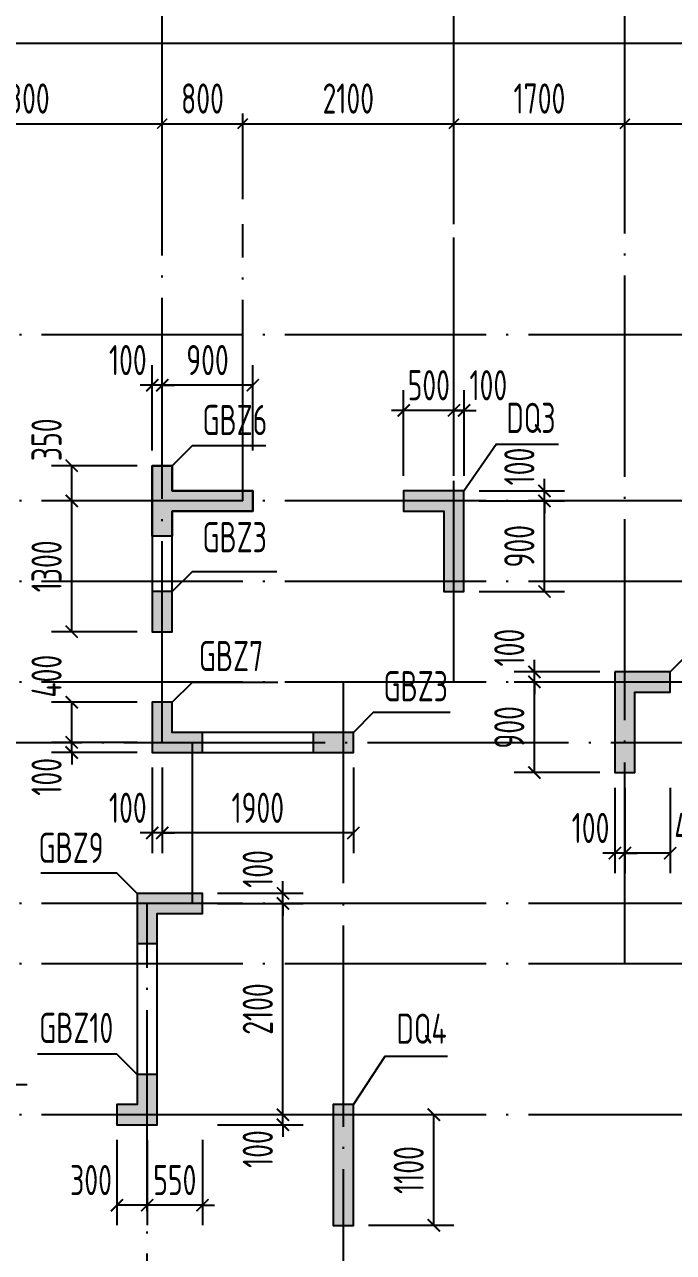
# Model space of a CAD drawing. Extents: x -461650 to 361314, y 245336 to 769729.
# Drawn here: x -112905 to -106454, y 506213 to 518417 of the extents above; entities that cross this region are included whole.
import ezdxf
from ezdxf.enums import TextEntityAlignment as Align

# ---------------------------------------------------------------- set-up
doc = ezdxf.new("R2010")
doc.units = 0
doc.header["$LTSCALE"] = 1000
doc.linetypes.add('DOTE', pattern=[2.42, 2, -0.2, 0.02, -0.2])
doc.layers.get('0').update_dxf_attribs({"linetype": 'CONTINUOUS'})
doc.layers.get('DEFPOINTS').update_dxf_attribs({"linetype": 'CONTINUOUS'})
for name, color, linetype in [('A-AXIS', 1, 'CONTINUOUS'), ('A-DOTE', 10, 'DOTE'), ('S-Q墙实线', 6, 'CONTINUOUS'), ('S-Q墙标注', 3, 'CONTINUOUS'), ('S-X详图填充', 252, 'CONTINUOUS'), ('S-X详图实线', 4, 'CONTINUOUS'), ('S-Y一般标注', 3, 'CONTINUOUS'), ('S-Z柱编号', 6, 'CONTINUOUS')]:
    doc.layers.add(name, color=color, linetype=linetype)
doc.styles.add('TSSD_DIMENSION', font='Tssdeng.shx', dxfattribs={"width": 0.7, "bigfont": 'tssdchn.shx'})
doc.styles.add('TSSD_REIN', font='tssdeng.shx', dxfattribs={"width": 0.7, "height": 300, "bigfont": 'tssdchn.shx'})
doc.styles.add('结构文字', font='zstxt.shx', dxfattribs={"width": 0.7, "bigfont": 'zshz.shx'})
doc.dimstyles.new('STRUCK', dxfattribs={"dimtxt": 400, "dimasz": 121, "dimexe": 200, "dimexo": 150, "dimgap": 115, "dimtad": 1, "dimdec": 0, "dimdsep": 46, "dimtxsty": '结构文字', "dimblk": 'ARCHTICK', "dimcen": 400, "dimclrd": 3, "dimclre": 3, "dimclrt": 7, "dimadec": 0, "dimazin": 0, "dimtfac": 1, "dimtdec": 0, "dimtix": 1, "dimtmove": 2, "dimatfit": 3, "dimldrblk": '_DIMX', "dimfxl": 0, "dimtolj": 1, "dimtzin": 0, "dimarcsym": 0})
doc.dimstyles.new('TSSD_100_100', dxfattribs={"dimtxt": 300, "dimasz": 100, "dimexe": 100, "dimexo": 250, "dimgap": 100, "dimtad": 1, "dimdec": 0, "dimzin": 0, "dimdsep": 46, "dimtxsty": 'TSSD_DIMENSION', "dimblk": 'ARCHTICK', "dimcen": 0, "dimdle": 100, "dimclrt": 7, "dimadec": 0, "dimazin": 0, "dimtfac": 1, "dimtdec": 0, "dimtix": 1, "dimtmove": 2, "dimatfit": 3, "dimldrblk": 'ARCHTICK', "dimfxl": 0, "dimtolj": 1, "dimtzin": 0, "dimarcsym": 0})

# ---------------------------------------------------------------- blocks, each defined once
blk = doc.blocks.new('_ArchTick')
at = {"color": 0, "linetype": 'ByBlock', "const_width": 0.15}
blk.add_lwpolyline([(-0.5, -0.5), (0.5, 0.5)], dxfattribs=at)
blk = doc.blocks.new('*D294')
at = {"layer": 'DEFPOINTS', "color": 0}
for p in [(18500, 19250), (15700, 18250), (18500, 18250)]:
    blk.add_point(p, dxfattribs=at)
at = {"layer": 'S-Y一般标注', "color": 0, "lineweight": -2}
for p, q in [((15700, 18500), (15700, 19350)), ((18500, 18500), (18500, 19350)), ((15600, 19250), (18600, 19250))]:
    blk.add_line(p, q, dxfattribs=at)
at = {"layer": 'S-Y一般标注', "color": 0, "lineweight": -2, "xscale": 100, "yscale": 100, "zscale": 100, "rotation": 180}
blk.add_blockref('_ArchTick', (15700, 19250), dxfattribs=at)
at = {"layer": 'S-Y一般标注', "color": 0, "lineweight": -2, "xscale": 100, "yscale": 100, "zscale": 100}
blk.add_blockref('_ArchTick', (18500, 19250), dxfattribs=at)
at = {"layer": 'S-Y一般标注', "color": 7, "insert": (17100, 19500), "char_height": 300, "attachment_point": 5, "style": 'TSSD_DIMENSION'}
blk.add_mtext('\\A1;2800', dxfattribs=at)
blk = doc.blocks.new('*D295')
at = {"layer": 'DEFPOINTS', "color": 0}
for p in [(19300, 19250), (18500, 18250), (19300, 18250)]:
    blk.add_point(p, dxfattribs=at)
at = {"layer": 'S-Y一般标注', "color": 0, "lineweight": -2}
for p, q in [((18500, 18500), (18500, 19350)), ((19300, 18500), (19300, 19350)), ((18400, 19250), (19400, 19250))]:
    blk.add_line(p, q, dxfattribs=at)
at = {"layer": 'S-Y一般标注', "color": 0, "lineweight": -2, "xscale": 100, "yscale": 100, "zscale": 100, "rotation": 180}
blk.add_blockref('_ArchTick', (18500, 19250), dxfattribs=at)
at = {"layer": 'S-Y一般标注', "color": 0, "lineweight": -2, "xscale": 100, "yscale": 100, "zscale": 100}
blk.add_blockref('_ArchTick', (19300, 19250), dxfattribs=at)
at = {"layer": 'S-Y一般标注', "color": 7, "insert": (18900, 19500), "char_height": 300, "attachment_point": 5, "style": 'TSSD_DIMENSION'}
blk.add_mtext('\\A1;800', dxfattribs=at)
blk = doc.blocks.new('*D296')
at = {"layer": 'DEFPOINTS', "color": 0}
for p in [(23100, 19250), (21400, 18250), (23100, 18250)]:
    blk.add_point(p, dxfattribs=at)
at = {"layer": 'S-Y一般标注', "color": 0, "lineweight": -2}
for p, q in [((21400, 18500), (21400, 19350)), ((23100, 18500), (23100, 19350)), ((21300, 19250), (23200, 19250))]:
    blk.add_line(p, q, dxfattribs=at)
at = {"layer": 'S-Y一般标注', "color": 0, "lineweight": -2, "xscale": 100, "yscale": 100, "zscale": 100, "rotation": 180}
blk.add_blockref('_ArchTick', (21400, 19250), dxfattribs=at)
at = {"layer": 'S-Y一般标注', "color": 0, "lineweight": -2, "xscale": 100, "yscale": 100, "zscale": 100}
blk.add_blockref('_ArchTick', (23100, 19250), dxfattribs=at)
at = {"layer": 'S-Y一般标注', "color": 7, "insert": (22250, 19500), "char_height": 300, "attachment_point": 5, "style": 'TSSD_DIMENSION'}
blk.add_mtext('\\A1;1700', dxfattribs=at)
blk = doc.blocks.new('*D297')
at = {"layer": 'DEFPOINTS', "color": 0}
for p in [(24900, 19250), (23100, 18250), (24900, 18250)]:
    blk.add_point(p, dxfattribs=at)
at = {"layer": 'S-Y一般标注', "color": 0, "lineweight": -2}
for p, q in [((23100, 18500), (23100, 19350)), ((24900, 18500), (24900, 19350)), ((23000, 19250), (25000, 19250))]:
    blk.add_line(p, q, dxfattribs=at)
at = {"layer": 'S-Y一般标注', "color": 0, "lineweight": -2, "xscale": 100, "yscale": 100, "zscale": 100, "rotation": 180}
blk.add_blockref('_ArchTick', (23100, 19250), dxfattribs=at)
at = {"layer": 'S-Y一般标注', "color": 0, "lineweight": -2, "xscale": 100, "yscale": 100, "zscale": 100}
blk.add_blockref('_ArchTick', (24900, 19250), dxfattribs=at)
at = {"layer": 'S-Y一般标注', "color": 7, "insert": (24000, 19500), "char_height": 300, "attachment_point": 5, "style": 'TSSD_DIMENSION'}
blk.add_mtext('\\A1;1800', dxfattribs=at)
blk = doc.blocks.new('*D311')
at = {"layer": 'DEFPOINTS', "color": 0}
for p in [(54600, 20050), (4600, 18250), (54600, 18250)]:
    blk.add_point(p, dxfattribs=at)
at = {"layer": 'S-Y一般标注', "color": 0, "lineweight": -2}
for p, q in [((4600, 18500), (4600, 20150)), ((54600, 18500), (54600, 20150)), ((4500, 20050), (54700, 20050))]:
    blk.add_line(p, q, dxfattribs=at)
at = {"layer": 'S-Y一般标注', "color": 0, "lineweight": -2, "xscale": 100, "yscale": 100, "zscale": 100, "rotation": 180}
blk.add_blockref('_ArchTick', (4600, 20050), dxfattribs=at)
at = {"layer": 'S-Y一般标注', "color": 0, "lineweight": -2, "xscale": 100, "yscale": 100, "zscale": 100}
blk.add_blockref('_ArchTick', (54600, 20050), dxfattribs=at)
at = {"layer": 'S-Y一般标注', "color": 7, "insert": (29600, 20300), "char_height": 300, "attachment_point": 5, "style": 'TSSD_DIMENSION'}
blk.add_mtext('\\A1;50000', dxfattribs=at)
blk = doc.blocks.new('*D323')
at = {"layer": 'DEFPOINTS', "color": 0}
for p in [(21400, 19250), (19300, 18250), (21400, 18250)]:
    blk.add_point(p, dxfattribs=at)
at = {"layer": 'S-Y一般标注', "color": 0, "lineweight": -2}
for p, q in [((19300, 18500), (19300, 19350)), ((21400, 18500), (21400, 19350)), ((19200, 19250), (21500, 19250))]:
    blk.add_line(p, q, dxfattribs=at)
at = {"layer": 'S-Y一般标注', "color": 0, "lineweight": -2, "xscale": 100, "yscale": 100, "zscale": 100, "rotation": 180}
blk.add_blockref('_ArchTick', (19300, 19250), dxfattribs=at)
at = {"layer": 'S-Y一般标注', "color": 0, "lineweight": -2, "xscale": 100, "yscale": 100, "zscale": 100}
blk.add_blockref('_ArchTick', (21400, 19250), dxfattribs=at)
at = {"layer": 'S-Y一般标注', "color": 7, "insert": (20350, 19500), "char_height": 300, "attachment_point": 5, "style": 'TSSD_DIMENSION'}
blk.add_mtext('\\A1;2100', dxfattribs=at)
blk = doc.blocks.new('*D2584')
at = {"layer": 'DEFPOINTS', "color": 0}
for p in [(-109636, 507582), (-108836, 507582), (-109636, 506482)]:
    blk.add_point(p, dxfattribs=at)
at = {"layer": 'S-Q墙标注', "color": 3, "lineweight": -2}
for p, q in [((-109486, 507582), (-108636, 507582)), ((-108836, 506482), (-108836, 507582)), ((-109486, 506482), (-108636, 506482))]:
    blk.add_line(p, q, dxfattribs=at)
at = {"layer": 'S-Q墙标注', "color": 3, "lineweight": -2, "xscale": 121, "yscale": 121, "zscale": 121}
for p, rotation in [((-108836, 507582), 90), ((-108836, 506482), 270)]:
    blk.add_blockref('_ArchTick', p, dxfattribs=dict(at, rotation=rotation))
at = {"layer": 'S-Q墙标注', "color": 7, "insert": (-109086, 507032), "char_height": 300, "attachment_point": 5, "rotation": 90, "style": 'TSSD_REIN'}
blk.add_mtext('\\A1;1100', dxfattribs=at)
blk = doc.blocks.new('_DIMX')
blk.add_line((-150, 0), (150, 0))
at = {"const_width": 50}
blk.add_lwpolyline([(-70, -70), (70, 70)], dxfattribs=at)
blk = doc.blocks.new('*D2593')
at = {"layer": 'DEFPOINTS', "color": 0}
for p in [(-107836, 511882), (-107036, 511882), (-107036, 510982)]:
    blk.add_point(p, dxfattribs=at)
at = {"layer": 'S-Q墙标注', "color": 3, "lineweight": -2}
for p, q in [((-107186, 511882), (-108036, 511882)), ((-107836, 510982), (-107836, 511882)), ((-107186, 510982), (-108036, 510982))]:
    blk.add_line(p, q, dxfattribs=at)
at = {"layer": 'S-Q墙标注', "color": 3, "lineweight": -2, "xscale": 121, "yscale": 121, "zscale": 121}
for p, rotation in [((-107836, 511882), 90), ((-107836, 510982), 270)]:
    blk.add_blockref('_ArchTick', p, dxfattribs=dict(at, rotation=rotation))
at = {"layer": 'S-Q墙标注', "color": 7, "insert": (-108086, 511432), "char_height": 300, "attachment_point": 5, "rotation": 90, "style": 'TSSD_REIN'}
blk.add_mtext('\\A1;900', dxfattribs=at)
blk = doc.blocks.new('*D2594')
at = {"layer": 'DEFPOINTS', "color": 0}
for p in [(-107836, 511982), (-107036, 511982), (-107036, 511882)]:
    blk.add_point(p, dxfattribs=at)
at = {"layer": 'S-Q墙标注', "color": 3, "lineweight": -2}
for p, q in [((-107836, 511982), (-107836, 512103)), ((-107186, 511982), (-108036, 511982)), ((-107836, 511882), (-107836, 511982)), ((-107186, 511882), (-108036, 511882)), ((-107836, 511882), (-107836, 511761))]:
    blk.add_line(p, q, dxfattribs=at)
at = {"layer": 'S-Q墙标注', "color": 3, "lineweight": -2, "xscale": 121, "yscale": 121, "zscale": 121}
for p, rotation in [((-107836, 511982), 270), ((-107836, 511882), 90)]:
    blk.add_blockref('_ArchTick', p, dxfattribs=dict(at, rotation=rotation))
at = {"layer": 'S-Q墙标注', "color": 7, "insert": (-108086, 512224), "char_height": 300, "attachment_point": 5, "rotation": 90, "style": 'TSSD_REIN'}
blk.add_mtext('\\A1;100', dxfattribs=at)
blk = doc.blocks.new('*D2595')
at = {"layer": 'DEFPOINTS', "color": 0}
for p in [(-106936, 510982), (-106486, 510982), (-106936, 510182)]:
    blk.add_point(p, dxfattribs=at)
at = {"layer": 'S-Q墙标注', "color": 3, "lineweight": -2}
for p, q in [((-106936, 510832), (-106936, 509982)), ((-106486, 510832), (-106486, 509982)), ((-106486, 510182), (-106936, 510182))]:
    blk.add_line(p, q, dxfattribs=at)
at = {"layer": 'S-Q墙标注', "color": 3, "lineweight": -2, "xscale": 121, "yscale": 121, "zscale": 121, "rotation": 180}
blk.add_blockref('_ArchTick', (-106936, 510182), dxfattribs=at)
at = {"layer": 'S-Q墙标注', "color": 3, "lineweight": -2, "xscale": 121, "yscale": 121, "zscale": 121}
blk.add_blockref('_ArchTick', (-106486, 510182), dxfattribs=at)
at = {"layer": 'S-Q墙标注', "color": 7, "insert": (-106228, 510432), "char_height": 300, "attachment_point": 5, "style": 'TSSD_REIN'}
blk.add_mtext('\\A1;450', dxfattribs=at)
blk = doc.blocks.new('*D2596')
at = {"layer": 'DEFPOINTS', "color": 0}
for p in [(-107036, 510982), (-106936, 510982), (-107036, 510182)]:
    blk.add_point(p, dxfattribs=at)
at = {"layer": 'S-Q墙标注', "color": 3, "lineweight": -2}
for p, q in [((-107036, 510832), (-107036, 509982)), ((-106936, 510832), (-106936, 509982)), ((-107036, 510182), (-107157, 510182)), ((-106936, 510182), (-107036, 510182)), ((-106936, 510182), (-106815, 510182))]:
    blk.add_line(p, q, dxfattribs=at)
at = {"layer": 'S-Q墙标注', "color": 3, "lineweight": -2, "xscale": 121, "yscale": 121, "zscale": 121}
blk.add_blockref('_ArchTick', (-107036, 510182), dxfattribs=at)
at = {"layer": 'S-Q墙标注', "color": 3, "lineweight": -2, "xscale": 121, "yscale": 121, "zscale": 121, "rotation": 180}
blk.add_blockref('_ArchTick', (-106936, 510182), dxfattribs=at)
at = {"layer": 'S-Q墙标注', "color": 7, "insert": (-107278, 510432), "char_height": 300, "attachment_point": 5, "style": 'TSSD_REIN'}
blk.add_mtext('\\A1;100', dxfattribs=at)
blk = doc.blocks.new('*D2597')
at = {"layer": 'DEFPOINTS', "color": 0}
for p in [(-112436, 511282), (-111636, 511282), (-111636, 511182)]:
    blk.add_point(p, dxfattribs=at)
at = {"layer": 'S-Q墙标注', "color": 3, "lineweight": -2}
for p, q in [((-112436, 511282), (-112436, 511403)), ((-111786, 511282), (-112636, 511282)), ((-112436, 511182), (-112436, 511282)), ((-111786, 511182), (-112636, 511182)), ((-112436, 511182), (-112436, 511061))]:
    blk.add_line(p, q, dxfattribs=at)
at = {"layer": 'S-Q墙标注', "color": 3, "lineweight": -2, "xscale": 121, "yscale": 121, "zscale": 121}
for p, rotation in [((-112436, 511282), 270), ((-112436, 511182), 90)]:
    blk.add_blockref('_ArchTick', p, dxfattribs=dict(at, rotation=rotation))
at = {"layer": 'S-Q墙标注', "color": 7, "insert": (-112686, 510940), "char_height": 300, "attachment_point": 5, "rotation": 90, "style": 'TSSD_REIN'}
blk.add_mtext('\\A1;100', dxfattribs=at)
blk = doc.blocks.new('*D2598')
at = {"layer": 'DEFPOINTS', "color": 0}
for p in [(-112436, 511682), (-111636, 511682), (-111636, 511282)]:
    blk.add_point(p, dxfattribs=at)
at = {"layer": 'S-Q墙标注', "color": 3, "lineweight": -2}
for p, q in [((-111786, 511682), (-112636, 511682)), ((-112436, 511282), (-112436, 511682)), ((-111786, 511282), (-112636, 511282))]:
    blk.add_line(p, q, dxfattribs=at)
at = {"layer": 'S-Q墙标注', "color": 3, "lineweight": -2, "xscale": 121, "yscale": 121, "zscale": 121}
for p, rotation in [((-112436, 511682), 90), ((-112436, 511282), 270)]:
    blk.add_blockref('_ArchTick', p, dxfattribs=dict(at, rotation=rotation))
at = {"layer": 'S-Q墙标注', "color": 7, "insert": (-112686, 511940), "char_height": 300, "attachment_point": 5, "rotation": 90, "style": 'TSSD_REIN'}
blk.add_mtext('\\A1;400', dxfattribs=at)
blk = doc.blocks.new('*D2599')
at = {"layer": 'DEFPOINTS', "color": 0}
for p in [(-111536, 511182), (-109636, 511182), (-111536, 510382)]:
    blk.add_point(p, dxfattribs=at)
at = {"layer": 'S-Q墙标注', "color": 3, "lineweight": -2}
for p, q in [((-111536, 511032), (-111536, 510182)), ((-109636, 511032), (-109636, 510182)), ((-109636, 510382), (-111536, 510382))]:
    blk.add_line(p, q, dxfattribs=at)
at = {"layer": 'S-Q墙标注', "color": 3, "lineweight": -2, "xscale": 121, "yscale": 121, "zscale": 121, "rotation": 180}
blk.add_blockref('_ArchTick', (-111536, 510382), dxfattribs=at)
at = {"layer": 'S-Q墙标注', "color": 3, "lineweight": -2, "xscale": 121, "yscale": 121, "zscale": 121}
blk.add_blockref('_ArchTick', (-109636, 510382), dxfattribs=at)
at = {"layer": 'S-Q墙标注', "color": 7, "insert": (-110586, 510632), "char_height": 300, "attachment_point": 5, "style": 'TSSD_REIN'}
blk.add_mtext('\\A1;1900', dxfattribs=at)
blk = doc.blocks.new('*D2600')
at = {"layer": 'DEFPOINTS', "color": 0}
for p in [(-111636, 511182), (-111536, 511182), (-111636, 510382)]:
    blk.add_point(p, dxfattribs=at)
at = {"layer": 'S-Q墙标注', "color": 3, "lineweight": -2}
for p, q in [((-111636, 511032), (-111636, 510182)), ((-111536, 511032), (-111536, 510182)), ((-111636, 510382), (-111757, 510382)), ((-111536, 510382), (-111636, 510382)), ((-111536, 510382), (-111415, 510382))]:
    blk.add_line(p, q, dxfattribs=at)
at = {"layer": 'S-Q墙标注', "color": 3, "lineweight": -2, "xscale": 121, "yscale": 121, "zscale": 121}
blk.add_blockref('_ArchTick', (-111636, 510382), dxfattribs=at)
at = {"layer": 'S-Q墙标注', "color": 3, "lineweight": -2, "xscale": 121, "yscale": 121, "zscale": 121, "rotation": 180}
blk.add_blockref('_ArchTick', (-111536, 510382), dxfattribs=at)
at = {"layer": 'S-Q墙标注', "color": 7, "insert": (-111878, 510632), "char_height": 300, "attachment_point": 5, "style": 'TSSD_REIN'}
blk.add_mtext('\\A1;100', dxfattribs=at)
blk = doc.blocks.new('*D2601')
at = {"layer": 'DEFPOINTS', "color": 0}
for p in [(-108536, 513682), (-107736, 513682), (-108536, 512782)]:
    blk.add_point(p, dxfattribs=at)
at = {"layer": 'S-Q墙标注', "color": 3, "lineweight": -2}
for p, q in [((-108386, 513682), (-107536, 513682)), ((-107736, 512782), (-107736, 513682)), ((-108386, 512782), (-107536, 512782))]:
    blk.add_line(p, q, dxfattribs=at)
at = {"layer": 'S-Q墙标注', "color": 3, "lineweight": -2, "xscale": 121, "yscale": 121, "zscale": 121}
for p, rotation in [((-107736, 513682), 90), ((-107736, 512782), 270)]:
    blk.add_blockref('_ArchTick', p, dxfattribs=dict(at, rotation=rotation))
at = {"layer": 'S-Q墙标注', "color": 7, "insert": (-107986, 513232), "char_height": 300, "attachment_point": 5, "rotation": 90, "style": 'TSSD_REIN'}
blk.add_mtext('\\A1;900', dxfattribs=at)
blk = doc.blocks.new('*D2602')
at = {"layer": 'DEFPOINTS', "color": 0}
for p in [(-108536, 513782), (-107736, 513782), (-108536, 513682)]:
    blk.add_point(p, dxfattribs=at)
at = {"layer": 'S-Q墙标注', "color": 3, "lineweight": -2}
for p, q in [((-107736, 513782), (-107736, 513903)), ((-108386, 513782), (-107536, 513782)), ((-107736, 513682), (-107736, 513782)), ((-108386, 513682), (-107536, 513682)), ((-107736, 513682), (-107736, 513561))]:
    blk.add_line(p, q, dxfattribs=at)
at = {"layer": 'S-Q墙标注', "color": 3, "lineweight": -2, "xscale": 121, "yscale": 121, "zscale": 121}
for p, rotation in [((-107736, 513782), 270), ((-107736, 513682), 90)]:
    blk.add_blockref('_ArchTick', p, dxfattribs=dict(at, rotation=rotation))
at = {"layer": 'S-Q墙标注', "color": 7, "insert": (-107986, 514024), "char_height": 300, "attachment_point": 5, "rotation": 90, "style": 'TSSD_REIN'}
blk.add_mtext('\\A1;100', dxfattribs=at)
blk = doc.blocks.new('*D2603')
at = {"layer": 'DEFPOINTS', "color": 0}
for p in [(-108636, 514582), (-108636, 513782), (-108536, 513782)]:
    blk.add_point(p, dxfattribs=at)
at = {"layer": 'S-Q墙标注', "color": 3, "lineweight": -2}
for p, q in [((-108636, 513932), (-108636, 514782)), ((-108536, 513932), (-108536, 514782)), ((-108636, 514582), (-108757, 514582)), ((-108536, 514582), (-108636, 514582)), ((-108536, 514582), (-108415, 514582))]:
    blk.add_line(p, q, dxfattribs=at)
at = {"layer": 'S-Q墙标注', "color": 3, "lineweight": -2, "xscale": 121, "yscale": 121, "zscale": 121}
blk.add_blockref('_ArchTick', (-108636, 514582), dxfattribs=at)
at = {"layer": 'S-Q墙标注', "color": 3, "lineweight": -2, "xscale": 121, "yscale": 121, "zscale": 121, "rotation": 180}
blk.add_blockref('_ArchTick', (-108536, 514582), dxfattribs=at)
at = {"layer": 'S-Q墙标注', "color": 7, "insert": (-108294, 514832), "char_height": 300, "attachment_point": 5, "style": 'TSSD_REIN'}
blk.add_mtext('\\A1;100', dxfattribs=at)
blk = doc.blocks.new('*D2604')
at = {"layer": 'DEFPOINTS', "color": 0}
for p in [(-109136, 514582), (-109136, 513782), (-108636, 513782)]:
    blk.add_point(p, dxfattribs=at)
at = {"layer": 'S-Q墙标注', "color": 3, "lineweight": -2}
for p, q in [((-109136, 513932), (-109136, 514782)), ((-108636, 513932), (-108636, 514782)), ((-109136, 514582), (-109257, 514582)), ((-108636, 514582), (-109136, 514582)), ((-108636, 514582), (-108515, 514582))]:
    blk.add_line(p, q, dxfattribs=at)
at = {"layer": 'S-Q墙标注', "color": 3, "lineweight": -2, "xscale": 121, "yscale": 121, "zscale": 121}
blk.add_blockref('_ArchTick', (-109136, 514582), dxfattribs=at)
at = {"layer": 'S-Q墙标注', "color": 3, "lineweight": -2, "xscale": 121, "yscale": 121, "zscale": 121, "rotation": 180}
blk.add_blockref('_ArchTick', (-108636, 514582), dxfattribs=at)
at = {"layer": 'S-Q墙标注', "color": 7, "insert": (-108886, 514832), "char_height": 300, "attachment_point": 5, "style": 'TSSD_REIN'}
blk.add_mtext('\\A1;500', dxfattribs=at)
blk = doc.blocks.new('*D2605')
at = {"layer": 'DEFPOINTS', "color": 0}
for p in [(-111136, 507582), (-111136, 507482), (-110336, 507582)]:
    blk.add_point(p, dxfattribs=at)
at = {"layer": 'S-Q墙标注', "color": 3, "lineweight": -2}
for p, q in [((-110336, 507582), (-110336, 507703)), ((-110986, 507582), (-110136, 507582)), ((-110986, 507482), (-110136, 507482)), ((-110336, 507482), (-110336, 507582)), ((-110336, 507482), (-110336, 507361))]:
    blk.add_line(p, q, dxfattribs=at)
at = {"layer": 'S-Q墙标注', "color": 3, "lineweight": -2, "xscale": 121, "yscale": 121, "zscale": 121}
for p, rotation in [((-110336, 507582), 270), ((-110336, 507482), 90)]:
    blk.add_blockref('_ArchTick', p, dxfattribs=dict(at, rotation=rotation))
at = {"layer": 'S-Q墙标注', "color": 7, "insert": (-110586, 507240), "char_height": 300, "attachment_point": 5, "rotation": 90, "style": 'TSSD_REIN'}
blk.add_mtext('\\A1;100', dxfattribs=at)
blk = doc.blocks.new('*D2606')
at = {"layer": 'DEFPOINTS', "color": 0}
for p in [(-111136, 509682), (-110336, 509682), (-111136, 507582)]:
    blk.add_point(p, dxfattribs=at)
at = {"layer": 'S-Q墙标注', "color": 3, "lineweight": -2}
for p, q in [((-110986, 509682), (-110136, 509682)), ((-110336, 507582), (-110336, 509682)), ((-110986, 507582), (-110136, 507582))]:
    blk.add_line(p, q, dxfattribs=at)
at = {"layer": 'S-Q墙标注', "color": 3, "lineweight": -2, "xscale": 121, "yscale": 121, "zscale": 121}
for p, rotation in [((-110336, 509682), 90), ((-110336, 507582), 270)]:
    blk.add_blockref('_ArchTick', p, dxfattribs=dict(at, rotation=rotation))
at = {"layer": 'S-Q墙标注', "color": 7, "insert": (-110586, 508632), "char_height": 300, "attachment_point": 5, "rotation": 90, "style": 'TSSD_REIN'}
blk.add_mtext('\\A1;2100', dxfattribs=at)
blk = doc.blocks.new('*D2607')
at = {"layer": 'DEFPOINTS', "color": 0}
for p in [(-111136, 509782), (-110336, 509782), (-111136, 509682)]:
    blk.add_point(p, dxfattribs=at)
at = {"layer": 'S-Q墙标注', "color": 3, "lineweight": -2}
for p, q in [((-110336, 509782), (-110336, 509903)), ((-110986, 509782), (-110136, 509782)), ((-110336, 509682), (-110336, 509782)), ((-110986, 509682), (-110136, 509682)), ((-110336, 509682), (-110336, 509561))]:
    blk.add_line(p, q, dxfattribs=at)
at = {"layer": 'S-Q墙标注', "color": 3, "lineweight": -2, "xscale": 121, "yscale": 121, "zscale": 121}
for p, rotation in [((-110336, 509782), 270), ((-110336, 509682), 90)]:
    blk.add_blockref('_ArchTick', p, dxfattribs=dict(at, rotation=rotation))
at = {"layer": 'S-Q墙标注', "color": 7, "insert": (-110586, 510024), "char_height": 300, "attachment_point": 5, "rotation": 90, "style": 'TSSD_REIN'}
blk.add_mtext('\\A1;100', dxfattribs=at)
blk = doc.blocks.new('*D2468')
at = {"layer": 'DEFPOINTS', "color": 0}
for p in [(-111686, 507482), (-111136, 507482), (-111686, 506682)]:
    blk.add_point(p, dxfattribs=at)
at = {"layer": 'S-Q墙标注', "color": 3, "lineweight": -2}
for p, q in [((-111686, 507332), (-111686, 506482)), ((-111136, 507332), (-111136, 506482)), ((-111686, 506682), (-111807, 506682)), ((-111136, 506682), (-111686, 506682)), ((-111136, 506682), (-111015, 506682))]:
    blk.add_line(p, q, dxfattribs=at)
at = {"layer": 'S-Q墙标注', "color": 3, "lineweight": -2, "xscale": 121, "yscale": 121, "zscale": 121}
blk.add_blockref('_ArchTick', (-111686, 506682), dxfattribs=at)
at = {"layer": 'S-Q墙标注', "color": 3, "lineweight": -2, "xscale": 121, "yscale": 121, "zscale": 121, "rotation": 180}
blk.add_blockref('_ArchTick', (-111136, 506682), dxfattribs=at)
at = {"layer": 'S-Q墙标注', "color": 7, "insert": (-111411, 506932), "char_height": 300, "attachment_point": 5, "style": 'TSSD_REIN'}
blk.add_mtext('\\A1;550', dxfattribs=at)
blk = doc.blocks.new('*D2469')
at = {"layer": 'DEFPOINTS', "color": 0}
for p in [(-111986, 507482), (-111686, 507482), (-111986, 506682)]:
    blk.add_point(p, dxfattribs=at)
at = {"layer": 'S-Q墙标注', "color": 3, "lineweight": -2}
for p, q in [((-111986, 507332), (-111986, 506482)), ((-111686, 507332), (-111686, 506482)), ((-111686, 506682), (-111986, 506682))]:
    blk.add_line(p, q, dxfattribs=at)
at = {"layer": 'S-Q墙标注', "color": 3, "lineweight": -2, "xscale": 121, "yscale": 121, "zscale": 121, "rotation": 180}
blk.add_blockref('_ArchTick', (-111986, 506682), dxfattribs=at)
at = {"layer": 'S-Q墙标注', "color": 3, "lineweight": -2, "xscale": 121, "yscale": 121, "zscale": 121}
blk.add_blockref('_ArchTick', (-111686, 506682), dxfattribs=at)
at = {"layer": 'S-Q墙标注', "color": 7, "insert": (-112244, 506932), "char_height": 300, "attachment_point": 5, "style": 'TSSD_REIN'}
blk.add_mtext('\\A1;300', dxfattribs=at)
blk = doc.blocks.new('*D2428')
at = {"layer": 'DEFPOINTS', "color": 0}
for p in [(-112436, 513682), (-111636, 513682), (-111636, 512382)]:
    blk.add_point(p, dxfattribs=at)
at = {"layer": 'S-Q墙标注', "color": 3, "lineweight": -2}
for p, q in [((-111786, 513682), (-112636, 513682)), ((-112436, 512382), (-112436, 513682)), ((-111786, 512382), (-112636, 512382))]:
    blk.add_line(p, q, dxfattribs=at)
at = {"layer": 'S-Q墙标注', "color": 3, "lineweight": -2, "xscale": 121, "yscale": 121, "zscale": 121}
for p, rotation in [((-112436, 513682), 90), ((-112436, 512382), 270)]:
    blk.add_blockref('_ArchTick', p, dxfattribs=dict(at, rotation=rotation))
at = {"layer": 'S-Q墙标注', "color": 7, "insert": (-112686, 513032), "char_height": 300, "attachment_point": 5, "rotation": 90, "style": 'TSSD_REIN'}
blk.add_mtext('\\A1;1300', dxfattribs=at)
blk = doc.blocks.new('*D2429')
at = {"layer": 'DEFPOINTS', "color": 0}
for p in [(-112436, 514032), (-111636, 514032), (-111636, 513682)]:
    blk.add_point(p, dxfattribs=at)
at = {"layer": 'S-Q墙标注', "color": 3, "lineweight": -2}
for p, q in [((-111786, 514032), (-112636, 514032)), ((-112436, 513682), (-112436, 514032)), ((-111786, 513682), (-112636, 513682))]:
    blk.add_line(p, q, dxfattribs=at)
at = {"layer": 'S-Q墙标注', "color": 3, "lineweight": -2, "xscale": 121, "yscale": 121, "zscale": 121}
for p, rotation in [((-112436, 514032), 90), ((-112436, 513682), 270)]:
    blk.add_blockref('_ArchTick', p, dxfattribs=dict(at, rotation=rotation))
at = {"layer": 'S-Q墙标注', "color": 7, "insert": (-112686, 514290), "char_height": 300, "attachment_point": 5, "rotation": 90, "style": 'TSSD_REIN'}
blk.add_mtext('\\A1;350', dxfattribs=at)
blk = doc.blocks.new('*D2430')
at = {"layer": 'DEFPOINTS', "color": 0}
for p in [(-111536, 514832), (-111536, 514032), (-110636, 514032)]:
    blk.add_point(p, dxfattribs=at)
at = {"layer": 'S-Q墙标注', "color": 3, "lineweight": -2}
for p, q in [((-111536, 514182), (-111536, 515032)), ((-110636, 514182), (-110636, 515032)), ((-110636, 514832), (-111536, 514832))]:
    blk.add_line(p, q, dxfattribs=at)
at = {"layer": 'S-Q墙标注', "color": 3, "lineweight": -2, "xscale": 121, "yscale": 121, "zscale": 121, "rotation": 180}
blk.add_blockref('_ArchTick', (-111536, 514832), dxfattribs=at)
at = {"layer": 'S-Q墙标注', "color": 3, "lineweight": -2, "xscale": 121, "yscale": 121, "zscale": 121}
blk.add_blockref('_ArchTick', (-110636, 514832), dxfattribs=at)
at = {"layer": 'S-Q墙标注', "color": 7, "insert": (-111086, 515082), "char_height": 300, "attachment_point": 5, "style": 'TSSD_REIN'}
blk.add_mtext('\\A1;900', dxfattribs=at)
blk = doc.blocks.new('*D2431')
at = {"layer": 'DEFPOINTS', "color": 0}
for p in [(-111636, 514832), (-111636, 514032), (-111536, 514032)]:
    blk.add_point(p, dxfattribs=at)
at = {"layer": 'S-Q墙标注', "color": 3, "lineweight": -2}
for p, q in [((-111636, 514182), (-111636, 515032)), ((-111536, 514182), (-111536, 515032)), ((-111636, 514832), (-111757, 514832)), ((-111536, 514832), (-111636, 514832)), ((-111536, 514832), (-111415, 514832))]:
    blk.add_line(p, q, dxfattribs=at)
at = {"layer": 'S-Q墙标注', "color": 3, "lineweight": -2, "xscale": 121, "yscale": 121, "zscale": 121}
blk.add_blockref('_ArchTick', (-111636, 514832), dxfattribs=at)
at = {"layer": 'S-Q墙标注', "color": 3, "lineweight": -2, "xscale": 121, "yscale": 121, "zscale": 121, "rotation": 180}
blk.add_blockref('_ArchTick', (-111536, 514832), dxfattribs=at)
at = {"layer": 'S-Q墙标注', "color": 7, "insert": (-111878, 515082), "char_height": 300, "attachment_point": 5, "style": 'TSSD_REIN'}
blk.add_mtext('\\A1;100', dxfattribs=at)
blk = doc.blocks.new('20210726.16395156')
at = {"layer": 'A-AXIS'}
for p, q in [((18500, 18249.9), (18500, 21049.9)), ((21400, 18249.9), (21400, 21049.9)), ((23100, 18249.9), (23100, 21049.9))]:
    blk.add_line(p, q, dxfattribs=at)
at = {"layer": 'A-DOTE'}
for p, q in [((18500, 13100.3), (18500, 18249.9)), ((19300, 15500), (19300, 18249.9)), ((21400, 13700), (21400, 18249.9)), ((23100, 10900), (23100, 18249.9)), ((55600, 17150), (3600, 17150)), ((55600, 15500), (3600, 15500)), ((55600, 14700), (3600, 14700)), ((55600, 13700), (3600, 13700)), ((20299.8, 13700), (20300, 3600)), ((3600, 13100.3), (55600, 13100.3)), ((18800, 11500), (18800, 13100)), ((55600, 11500), (3600, 11500)), ((18350, 3600), (18350, 11500)), ((55600, 10900), (3600, 10900)), ((55600, 9400), (3600, 9400))]:
    blk.add_line(p, q, dxfattribs=at)
at = {"layer": 'S-Y一般标注'}
for base, p1, p2, picture, middle in [((54600, 20049.9), (4600, 18249.9), (54600, 18249.9), '*D311', (29600, 20299.9)), ((18500, 19249.9), (15700, 18249.9), (18500, 18249.9), '*D294', (17100, 19499.9)), ((19300, 19249.9), (18500, 18249.9), (19300, 18249.9), '*D295', (18900, 19499.9)), ((21400, 19249.9), (19300, 18249.9), (21400, 18249.9), '*D323', (20350, 19499.9)), ((23100, 19249.9), (21400, 18249.9), (23100, 18249.9), '*D296', (22250, 19499.9)), ((24900, 19249.9), (23100, 18249.9), (24900, 18249.9), '*D297', (24000, 19499.9))]:
    dim = blk.add_linear_dim(base=base, p1=p1, p2=p2, dimstyle='TSSD_100_100', dxfattribs=at)
    dim.commit()
    dim.dimension.update_dxf_attribs({"geometry": picture, "text_midpoint": middle})

msp = doc.modelspace()

# ---------------------------------------------------------------- hatches: boundary and pattern name
at = {"layer": 'S-X详图填充'}
h = msp.add_hatch(color=256, dxfattribs=at)
h.dxf.hatch_style = 1
h.paths.add_polyline_path([(-111436.28, 513331.33), (-111636.28, 513331.33), (-111636.28, 514031.79), (-111436.28, 514031.79), (-111436.28, 513781.79), (-110636.15, 513781.79), (-110636.15, 513581.79), (-111436.28, 513581.79)])
h = msp.add_hatch(color=256, dxfattribs=at)
h.dxf.hatch_style = 1
h.paths.add_polyline_path([(-108536.28, 513781.79), (-109136.2, 513781.79), (-109136.2, 513581.79), (-108736.28, 513581.79), (-108736.28, 512781.79), (-108536.28, 512781.79)])
h = msp.add_hatch(color=256, dxfattribs=at)
h.dxf.hatch_style = 1
h.paths.add_polyline_path([(-111436.28, 512781.79), (-111636.28, 512781.79), (-111636.28, 512381.79), (-111436.28, 512381.79)])
h = msp.add_hatch(color=256, dxfattribs=at)
h.dxf.hatch_style = 1
h.paths.add_polyline_path([(-107036.28, 511981.79), (-107036.28, 510981.79), (-106836.28, 510981.79), (-106836.28, 511781.79), (-106486.37, 511781.79), (-106486.37, 511981.79)])
h = msp.add_hatch(color=256, dxfattribs=at)
h.dxf.hatch_style = 1
h.paths.add_polyline_path([(-111136.28, 511182.06), (-111136.28, 511382.06), (-111436.28, 511382.06), (-111436.28, 511682.06), (-111636.28, 511682.06), (-111636.28, 511182.06)])
h = msp.add_hatch(color=256, dxfattribs=at)
h.dxf.hatch_style = 1
h.paths.add_polyline_path([(-110036.28, 511382.06), (-110036.28, 511182.06), (-109636.28, 511182.06), (-109636.28, 511382.06)])
h = msp.add_hatch(color=256, dxfattribs=at)
h.dxf.hatch_style = 1
h.paths.add_polyline_path([(-111786.28, 509281.79), (-111586.28, 509281.79), (-111586.28, 509581.79), (-111136.4, 509581.79), (-111136.4, 509781.79), (-111786.28, 509781.79)])
h = msp.add_hatch(color=256, dxfattribs=at)
h.dxf.hatch_style = 1
h.paths.add_polyline_path([(-111586.28, 507981.79), (-111786.28, 507981.79), (-111786.28, 507681.79), (-111986.28, 507681.79), (-111986.28, 507481.79), (-111586.28, 507481.79)])
h = msp.add_hatch(color=256, dxfattribs=at)
h.dxf.hatch_style = 1
h.paths.add_polyline_path([(-109836.29, 506481.79), (-109636.29, 506481.79), (-109636.29, 507681.79), (-109836.29, 507681.79)])

# ---------------------------------------------------------------- linework, layer by layer
at = {"layer": 'S-Q墙实线'}
for points in [[(-111636.28, 513681.79), (-111636.28, 512381.79), (-111436.28, 512381.79), (-111436.28, 513581.79), (-110636.67, 513581.79), (-110636.67, 513781.79), (-111436.28, 513781.79), (-111436.28, 514031.79), (-111636.28, 514031.79)], [(-108536.28, 513781.79), (-109136.2, 513781.79), (-109136.2, 513581.79), (-108736.28, 513581.79), (-108736.28, 512781.79), (-108536.28, 512781.79)], [(-107036.28, 511981.79), (-107036.28, 510981.79), (-106836.28, 510981.79), (-106836.28, 511781.79), (-106486.37, 511781.79), (-106486.37, 511981.79)], [(-111436.28, 511382.06), (-111436.28, 511682.06), (-111636.28, 511682.06), (-111636.28, 511182.06), (-111236.4, 511182.06), (-109636.28, 511182.06), (-109636.28, 511382.06), (-111236.4, 511382.06)], [(-111586.28, 507481.79), (-111586.28, 509581.79), (-111136.4, 509581.79), (-111136.4, 509781.79), (-111786.28, 509781.79), (-111786.28, 507681.79), (-111986.28, 507681.79), (-111986.28, 507481.79)], [(-109636.29, 506481.79), (-109636.29, 507681.79), (-109836.29, 507681.79), (-109836.29, 506481.79)], [(-109636.29, 506481.79), (-109636.29, 507681.79), (-109836.29, 507681.79), (-109836.29, 506481.79)]]:
    msp.add_lwpolyline(points, close=True, dxfattribs=at)
at = {"layer": 'S-X详图实线'}
for points in [[(-111436.28, 513331.33), (-111636.28, 513331.33), (-111636.28, 514031.79), (-111436.28, 514031.79), (-111436.28, 513781.79), (-110636.15, 513781.79), (-110636.15, 513581.79), (-111436.28, 513581.79), (-111436.28, 513581.79)], [(-108536.28, 513781.79), (-109136.2, 513781.79), (-109136.2, 513581.79), (-108736.28, 513581.79), (-108736.28, 512781.79), (-108536.28, 512781.79), (-108536.28, 513781.79)], [(-111436.28, 512781.79), (-111636.28, 512781.79), (-111636.28, 512381.79), (-111436.28, 512381.79), (-111436.28, 512781.79)], [(-107036.28, 511981.79), (-107036.28, 510981.79), (-106836.28, 510981.79), (-106836.28, 511781.79), (-106486.37, 511781.79), (-106486.37, 511981.79), (-107036.28, 511981.79)], [(-111136.28, 511182.06), (-111136.28, 511382.06), (-111436.28, 511382.06), (-111436.28, 511682.06), (-111636.28, 511682.06), (-111636.28, 511182.06), (-111136.28, 511182.06)], [(-110036.28, 511382.06), (-110036.28, 511182.06), (-109636.28, 511182.06), (-109636.28, 511382.06), (-110036.28, 511382.06)], [(-111786.28, 509281.79), (-111586.28, 509281.79), (-111586.28, 509581.79), (-111136.4, 509581.79), (-111136.4, 509781.79), (-111786.28, 509781.79), (-111786.28, 509281.79)], [(-111586.28, 507981.79), (-111786.28, 507981.79), (-111786.28, 507681.79), (-111986.28, 507681.79), (-111986.28, 507481.79), (-111586.28, 507481.79), (-111586.28, 507981.79)], [(-109836.29, 506481.79), (-109636.29, 506481.79), (-109636.29, 507681.79), (-109836.29, 507681.79), (-109836.29, 507281.79)]]:
    msp.add_lwpolyline(points, close=True, dxfattribs=at)
at = {"layer": 'S-Z柱编号', "color": 7}
for points in [[(-111436.48, 514031.79), (-111236.48, 514231.79), (-110507.32, 514231.79)], [(-108536.28, 513781.79), (-108216.57, 514246.86), (-107595.78, 514246.86)], [(-111436.28, 512781.79), (-111236.28, 512981.79), (-110396.28, 512981.79)], [(-106486.37, 511981.79), (-106286.37, 512181.79), (-105680.36, 512181.79)], [(-111436.28, 511682.06), (-111236.28, 511882.06), (-110386.11, 511882.06)], [(-109636.28, 511382.06), (-109436.28, 511582.06), (-108674.45, 511582.06)], [(-111786.28, 509781.79), (-111986.28, 509981.79), (-112742.29, 509981.79)], [(-111786.28, 507981.79), (-111986.28, 508181.79), (-112776.07, 508181.79)], [(-109636.29, 507681.79), (-109320.32, 508164.51), (-108700.98, 508164.51)], [(-113886.28, 507681.79), (-113686.28, 507881.79), (-112878.04, 507881.79)]]:
    msp.add_lwpolyline(points, dxfattribs=at)

# ---------------------------------------------------------------- block references
at = {"layer": 'A-DOTE'}
msp.add_blockref('20210726.16395156', (-130036.28, 498181.75), dxfattribs=at)

# ---------------------------------------------------------------- texts
at = {"layer": 'S-Z柱编号', "color": 7, "style": 'TSSD_REIN', "width": 0.7}
for s, p in [('GBZ6', (-111136.48, 514246.34)), ('DQ3', (-108114.84, 514267.69)), ('GBZ3', (-111136.28, 513081.79)), ('GBZ7', (-111172.1, 511900.3)), ('GBZ3', (-109336.28, 511600.3)), ('GBZ9', (-112765.68, 509994.59)), ('GBZ10', (-112759.77, 508204.24)), ('DQ4', (-109206.82, 508196.89))]:
    msp.add_text(s, height=300, dxfattribs=at).set_placement(p, align=Align.BOTTOM_LEFT)

# ---------------------------------------------------------------- dimensions: what is measured, and where the dimension line sits
at = {"layer": 'S-Q墙标注'}
for base, p1, p2, angle, picture, middle in [((-111636.28, 514831.79), (-111536.27, 514031.79), (-111636.28, 514031.79), 180, '*D2431', (-111878.2, 515081.79)), ((-108636.28, 514581.79), (-108536.28, 513781.79), (-108636.28, 513781.79), 180, '*D2603', (-108294.36, 514831.79)), ((-112436.28, 514031.79), (-111636.28, 513681.79), (-111636.28, 514031.79), 90, '*D2429', (-112686.28, 514289.87)), ((-107736.28, 513781.79), (-108536.28, 513681.79), (-108536.28, 513781.79), 90, '*D2602', (-107986.28, 514023.72)), ((-107836.29, 511981.79), (-107036.29, 511881.79), (-107036.29, 511981.79), 90, '*D2594', (-108086.29, 512223.72)), ((-112436.28, 511682.06), (-111636.28, 511282.06), (-111636.28, 511682.06), 90, '*D2598', (-112686.28, 511940.14)), ((-112436.28, 511282.06), (-111636.28, 511182.06), (-111636.28, 511282.06), 90, '*D2597', (-112686.28, 510940.14)), ((-111636.28, 510382.06), (-111536.28, 511182.06), (-111636.28, 511182.06), 180, '*D2600', (-111878.2, 510632.06)), ((-107036.29, 510181.79), (-106936.28, 510981.79), (-107036.29, 510981.79), 180, '*D2596', (-107278.21, 510431.79)), ((-106936.28, 510181.79), (-106486.37, 510981.79), (-106936.28, 510981.79), 180, '*D2595', (-106228.29, 510431.79)), ((-110336.21, 509781.79), (-111136.21, 509681.79), (-111136.21, 509781.79), 90, '*D2607', (-110586.21, 510023.72)), ((-110336.21, 507581.79), (-111136.21, 507481.79), (-111136.21, 507581.79), 90, '*D2605', (-110586.21, 507239.87)), ((-111986.27, 506681.77), (-111686.27, 507481.77), (-111986.27, 507481.77), 180, '*D2469', (-112244.35, 506931.77))]:
    dim = msp.add_linear_dim(base=base, p1=p1, p2=p2, angle=angle, dimstyle='STRUCK', override={"dimtxt": 300, "dimgap": 100, "dimtxsty": 'TSSD_REIN'}, dxfattribs=at)
    dim.commit()
    dim.dimension.update_dxf_attribs({"geometry": picture, "text_midpoint": middle, "dimtype": 160})
for base, p1, p2, angle, picture, middle in [((-111536.27, 514831.79), (-110636.16, 514031.79), (-111536.27, 514031.79), 180, '*D2430', (-111086.21, 515081.79)), ((-109136.19, 514581.79), (-108636.28, 513781.79), (-109136.19, 513781.79), 180, '*D2604', (-108886.24, 514831.79)), ((-112436.28, 513681.79), (-111636.28, 512381.79), (-111636.28, 513681.79), 90, '*D2428', (-112686.28, 513031.79)), ((-107736.28, 513681.79), (-108536.28, 512781.79), (-108536.28, 513681.79), 90, '*D2601', (-107986.28, 513231.79)), ((-107836.29, 511881.79), (-107036.29, 510981.79), (-107036.29, 511881.79), 90, '*D2593', (-108086.29, 511431.79)), ((-111536.28, 510382.06), (-109636.28, 511182.06), (-111536.28, 511182.06), 180, '*D2599', (-110586.28, 510632.06)), ((-110336.21, 509681.79), (-111136.21, 507581.79), (-111136.21, 509681.79), 90, '*D2606', (-110586.21, 508631.79)), ((-108836.29, 507581.79), (-109636.29, 506481.79), (-109636.29, 507581.79), 90, '*D2584', (-109086.29, 507031.79)), ((-111686.27, 506681.77), (-111136.39, 507481.77), (-111686.27, 507481.77), 180, '*D2468', (-111411.33, 506931.77))]:
    dim = msp.add_linear_dim(base=base, p1=p1, p2=p2, angle=angle, dimstyle='STRUCK', override={"dimtxt": 300, "dimgap": 100, "dimtxsty": 'TSSD_REIN'}, dxfattribs=at)
    dim.commit()
    dim.dimension.update_dxf_attribs({"geometry": picture, "text_midpoint": middle})

doc.saveas('drawing.dxf')
